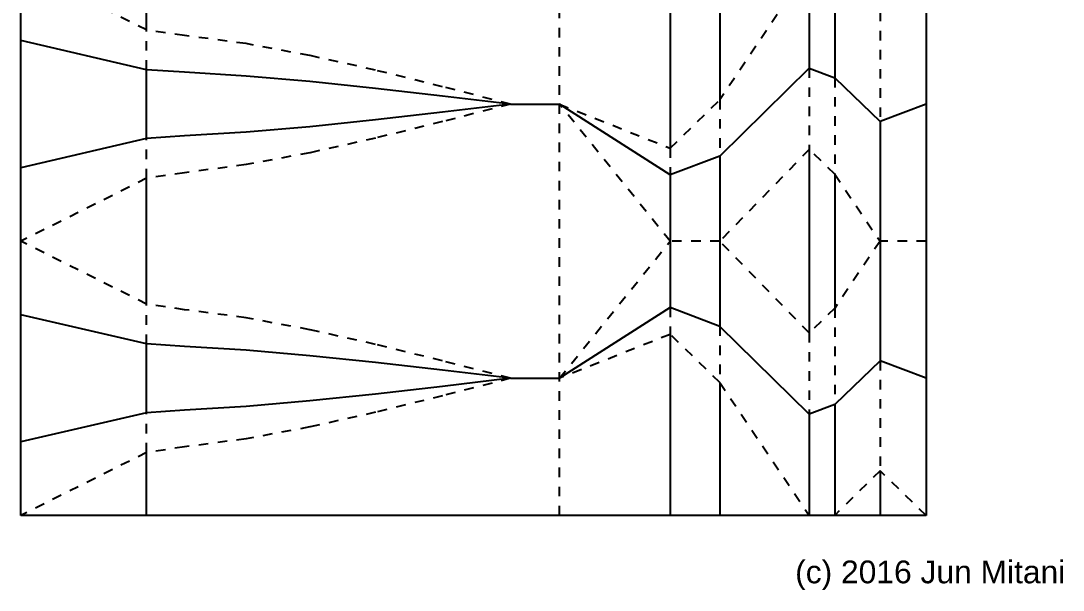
# Model space of a CAD drawing. Extents: x 11 to 192, y -288 to -9.
# Drawn here: x 38.2 to 192.1, y -287.6 to -203.6 of the extents above; entities that cross this region are included whole.
import ezdxf

# ---------------------------------------------------------------- set-up
doc = ezdxf.new("R2010")
doc.units = 0
for name, pattern in [('AI-LINETYPE-106', [2.822222, 1.411111, -1.411111]), ('AI-LINETYPE-107', [2.822222, 1.411111, -1.411111]), ('AI-LINETYPE-108', [2.822222, 1.411111, -1.411111]), ('AI-LINETYPE-109', [2.822222, 1.411111, -1.411111]), ('AI-LINETYPE-110', [2.822222, 1.411111, -1.411111]), ('AI-LINETYPE-112', [2.822222, 1.411111, -1.411111]), ('AI-LINETYPE-113', [2.822222, 1.411111, -1.411111]), ('AI-LINETYPE-114', [2.822222, 1.411111, -1.411111]), ('AI-LINETYPE-115', [2.822222, 1.411111, -1.411111]), ('AI-LINETYPE-116', [2.822222, 1.411111, -1.411111]), ('AI-LINETYPE-117', [2.822222, 1.411111, -1.411111]), ('AI-LINETYPE-118', [2.822222, 1.411111, -1.411111]), ('AI-LINETYPE-119', [2.822222, 1.411111, -1.411111]), ('AI-LINETYPE-120', [2.822222, 1.411111, -1.411111]), ('AI-LINETYPE-121', [2.822222, 1.411111, -1.411111]), ('AI-LINETYPE-122', [2.822222, 1.411111, -1.411111]), ('AI-LINETYPE-123', [2.822222, 1.411111, -1.411111]), ('AI-LINETYPE-124', [2.822222, 1.411111, -1.411111]), ('AI-LINETYPE-125', [2.822222, 1.411111, -1.411111]), ('AI-LINETYPE-126', [2.822222, 1.411111, -1.411111]), ('AI-LINETYPE-127', [2.822222, 1.411111, -1.411111]), ('AI-LINETYPE-128', [2.822222, 1.411111, -1.411111]), ('AI-LINETYPE-129', [2.822222, 1.411111, -1.411111]), ('AI-LINETYPE-136', [2.822222, 1.411111, -1.411111]), ('AI-LINETYPE-137', [2.822222, 1.411111, -1.411111]), ('AI-LINETYPE-138', [2.822222, 1.411111, -1.411111]), ('AI-LINETYPE-139', [2.822222, 1.411111, -1.411111]), ('AI-LINETYPE-140', [2.822222, 1.411111, -1.411111]), ('AI-LINETYPE-141', [2.822222, 1.411111, -1.411111]), ('AI-LINETYPE-142', [2.822222, 1.411111, -1.411111]), ('AI-LINETYPE-143', [2.822222, 1.411111, -1.411111]), ('AI-LINETYPE-144', [2.822222, 1.411111, -1.411111]), ('AI-LINETYPE-145', [2.822222, 1.411111, -1.411111]), ('AI-LINETYPE-146', [2.822222, 1.411111, -1.411111]), ('AI-LINETYPE-147', [2.822222, 1.411111, -1.411111]), ('AI-LINETYPE-148', [2.822222, 1.411111, -1.411111]), ('AI-LINETYPE-149', [2.822222, 1.411111, -1.411111]), ('AI-LINETYPE-150', [2.822222, 1.411111, -1.411111]), ('AI-LINETYPE-151', [2.822222, 1.411111, -1.411111]), ('AI-LINETYPE-152', [2.822222, 1.411111, -1.411111]), ('AI-LINETYPE-153', [2.822222, 1.411111, -1.411111]), ('AI-LINETYPE-154', [2.822222, 1.411111, -1.411111]), ('AI-LINETYPE-155', [2.822222, 1.411111, -1.411111]), ('AI-LINETYPE-156', [2.822222, 1.411111, -1.411111]), ('AI-LINETYPE-157', [2.822222, 1.411111, -1.411111]), ('AI-LINETYPE-158', [2.822222, 1.411111, -1.411111]), ('AI-LINETYPE-159', [2.822222, 1.411111, -1.411111]), ('AI-LINETYPE-160', [2.822222, 1.411111, -1.411111]), ('AI-LINETYPE-161', [2.822222, 1.411111, -1.411111]), ('AI-LINETYPE-162', [2.822222, 1.411111, -1.411111]), ('AI-LINETYPE-163', [2.822222, 1.411111, -1.411111]), ('AI-LINETYPE-164', [2.822222, 1.411111, -1.411111]), ('AI-LINETYPE-165', [2.822222, 1.411111, -1.411111]), ('AI-LINETYPE-166', [2.822222, 1.411111, -1.411111]), ('AI-LINETYPE-167', [2.822222, 1.411111, -1.411111]), ('AI-LINETYPE-168', [2.822222, 1.411111, -1.411111]), ('AI-LINETYPE-169', [2.822222, 1.411111, -1.411111]), ('AI-LINETYPE-170', [2.822222, 1.411111, -1.411111]), ('AI-LINETYPE-171', [2.822222, 1.411111, -1.411111]), ('AI-LINETYPE-172', [2.822222, 1.411111, -1.411111]), ('AI-LINETYPE-189', [2.822222, 1.411111, -1.411111])]:
    doc.linetypes.add(name, pattern=pattern)
for name, color, linetype in [('CUTLINE', 7, 'CONTINUOUS'), ('MOUNTAINLINE', 7, 'CONTINUOUS'), ('TEXT', 7, 'CONTINUOUS'), ('VALLEYLINE', 7, 'CONTINUOUS')]:
    doc.layers.add(name, color=color, linetype=linetype)

# ---------------------------------------------------------------- blocks, each defined once
blk = doc.blocks.new('BLOCK_5')
at = {"layer": 'CUTLINE', "color": 7}
blk.add_lwpolyline([(171.85, -155.16), (171.85, -276.58)], dxfattribs=at)
blk = doc.blocks.new('BLOCK_6')
at = {"layer": 'CUTLINE', "color": 7}
blk.add_lwpolyline([(38.16, -276.58), (38.16, -155.16)], dxfattribs=at)
blk = doc.blocks.new('BLOCK_7')
at = {"layer": 'CUTLINE', "color": 7}
blk.add_lwpolyline([(171.85, -276.58), (38.16, -276.58)], dxfattribs=at)
blk = doc.blocks.new('BLOCK_113')
at = {"layer": 'VALLEYLINE', "color": 7, "linetype": 'AI-LINETYPE-106'}
blk.add_lwpolyline([(117.69, -215.87), (134.05, -222.36)], dxfattribs=at)
blk = doc.blocks.new('BLOCK_114')
at = {"layer": 'VALLEYLINE', "color": 7, "linetype": 'AI-LINETYPE-107'}
blk.add_lwpolyline([(134.05, -222.36), (134.05, -226.32)], dxfattribs=at)
blk = doc.blocks.new('BLOCK_115')
at = {"layer": 'VALLEYLINE', "color": 7, "linetype": 'AI-LINETYPE-108'}
blk.add_lwpolyline([(134.05, -222.36), (141.38, -215.25)], dxfattribs=at)
blk = doc.blocks.new('BLOCK_116')
at = {"layer": 'VALLEYLINE', "color": 7, "linetype": 'AI-LINETYPE-109'}
blk.add_lwpolyline([(141.38, -215.25), (141.38, -223.54)], dxfattribs=at)
blk = doc.blocks.new('BLOCK_117')
at = {"layer": 'VALLEYLINE', "color": 7, "linetype": 'AI-LINETYPE-110'}
blk.add_lwpolyline([(154.59, -195.63), (141.38, -215.25)], dxfattribs=at)
blk = doc.blocks.new('BLOCK_119')
at = {"layer": 'VALLEYLINE', "color": 7, "linetype": 'AI-LINETYPE-112'}
blk.add_lwpolyline([(134.05, -236.11), (117.69, -215.87)], dxfattribs=at)
blk = doc.blocks.new('BLOCK_120')
at = {"layer": 'VALLEYLINE', "color": 7, "linetype": 'AI-LINETYPE-113'}
blk.add_lwpolyline([(141.38, -236.11), (134.05, -236.11)], dxfattribs=at)
blk = doc.blocks.new('BLOCK_121')
at = {"layer": 'VALLEYLINE', "color": 7, "linetype": 'AI-LINETYPE-114'}
blk.add_lwpolyline([(154.59, -222.56), (141.38, -236.11)], dxfattribs=at)
blk = doc.blocks.new('BLOCK_122')
at = {"layer": 'VALLEYLINE', "color": 7, "linetype": 'AI-LINETYPE-115'}
blk.add_lwpolyline([(154.59, -210.57), (154.59, -222.56)], dxfattribs=at)
blk = doc.blocks.new('BLOCK_123')
at = {"layer": 'VALLEYLINE', "color": 7, "linetype": 'AI-LINETYPE-116'}
blk.add_lwpolyline([(158.35, -212), (158.35, -226.22)], dxfattribs=at)
blk = doc.blocks.new('BLOCK_124')
at = {"layer": 'VALLEYLINE', "color": 7, "linetype": 'AI-LINETYPE-117'}
blk.add_lwpolyline([(158.35, -226.22), (154.59, -222.56)], dxfattribs=at)
blk = doc.blocks.new('BLOCK_125')
at = {"layer": 'VALLEYLINE', "color": 7, "linetype": 'AI-LINETYPE-118'}
blk.add_lwpolyline([(154.59, -249.65), (141.38, -236.11)], dxfattribs=at)
blk = doc.blocks.new('BLOCK_126')
at = {"layer": 'VALLEYLINE', "color": 7, "linetype": 'AI-LINETYPE-119'}
blk.add_lwpolyline([(158.35, -246), (154.59, -249.65)], dxfattribs=at)
blk = doc.blocks.new('BLOCK_127')
at = {"layer": 'VALLEYLINE', "color": 7, "linetype": 'AI-LINETYPE-120'}
blk.add_lwpolyline([(165.04, -236.11), (158.35, -246)], dxfattribs=at)
blk = doc.blocks.new('BLOCK_128')
at = {"layer": 'VALLEYLINE', "color": 7, "linetype": 'AI-LINETYPE-121'}
blk.add_lwpolyline([(158.35, -226.22), (165.04, -236.11)], dxfattribs=at)
blk = doc.blocks.new('BLOCK_129')
at = {"layer": 'VALLEYLINE', "color": 7, "linetype": 'AI-LINETYPE-122'}
blk.add_lwpolyline([(117.69, -256.34), (134.05, -236.11)], dxfattribs=at)
blk = doc.blocks.new('BLOCK_130')
at = {"layer": 'VALLEYLINE', "color": 7, "linetype": 'AI-LINETYPE-123'}
blk.add_lwpolyline([(154.59, -249.65), (154.59, -261.64)], dxfattribs=at)
blk = doc.blocks.new('BLOCK_131')
at = {"layer": 'VALLEYLINE', "color": 7, "linetype": 'AI-LINETYPE-124'}
blk.add_lwpolyline([(158.35, -246), (158.35, -260.21)], dxfattribs=at)
blk = doc.blocks.new('BLOCK_132')
at = {"layer": 'VALLEYLINE', "color": 7, "linetype": 'AI-LINETYPE-125'}
blk.add_lwpolyline([(134.05, -249.85), (117.69, -256.34)], dxfattribs=at)
blk = doc.blocks.new('BLOCK_133')
at = {"layer": 'VALLEYLINE', "color": 7, "linetype": 'AI-LINETYPE-126'}
blk.add_lwpolyline([(134.05, -245.89), (134.05, -249.85)], dxfattribs=at)
blk = doc.blocks.new('BLOCK_134')
at = {"layer": 'VALLEYLINE', "color": 7, "linetype": 'AI-LINETYPE-127'}
blk.add_lwpolyline([(141.38, -248.67), (141.38, -256.96)], dxfattribs=at)
blk = doc.blocks.new('BLOCK_135')
at = {"layer": 'VALLEYLINE', "color": 7, "linetype": 'AI-LINETYPE-128'}
blk.add_lwpolyline([(141.38, -256.96), (134.05, -249.85)], dxfattribs=at)
blk = doc.blocks.new('BLOCK_136')
at = {"layer": 'VALLEYLINE', "color": 7, "linetype": 'AI-LINETYPE-129'}
blk.add_lwpolyline([(141.38, -256.96), (154.59, -276.58)], dxfattribs=at)
blk = doc.blocks.new('BLOCK_143')
at = {"layer": 'VALLEYLINE', "color": 7, "linetype": 'AI-LINETYPE-136'}
blk.add_lwpolyline([(165.04, -202.23), (165.04, -218.45)], dxfattribs=at)
blk = doc.blocks.new('BLOCK_144')
at = {"layer": 'VALLEYLINE', "color": 7, "linetype": 'AI-LINETYPE-137'}
blk.add_lwpolyline([(171.85, -236.11), (165.04, -236.11)], dxfattribs=at)
blk = doc.blocks.new('BLOCK_145')
at = {"layer": 'VALLEYLINE', "color": 7, "linetype": 'AI-LINETYPE-138'}
blk.add_lwpolyline([(165.04, -269.98), (158.35, -276.58)], dxfattribs=at)
blk = doc.blocks.new('BLOCK_146')
at = {"layer": 'VALLEYLINE', "color": 7, "linetype": 'AI-LINETYPE-139'}
blk.add_lwpolyline([(165.04, -253.76), (165.04, -269.98)], dxfattribs=at)
blk = doc.blocks.new('BLOCK_147')
at = {"layer": 'VALLEYLINE', "color": 7, "linetype": 'AI-LINETYPE-140'}
blk.add_lwpolyline([(171.85, -276.58), (165.04, -269.98)], dxfattribs=at)
blk = doc.blocks.new('BLOCK_148')
at = {"layer": 'VALLEYLINE', "color": 7, "linetype": 'AI-LINETYPE-141'}
blk.add_lwpolyline([(56.73, -267.29), (38.16, -276.58)], dxfattribs=at)
blk = doc.blocks.new('BLOCK_149')
at = {"layer": 'VALLEYLINE', "color": 7, "linetype": 'AI-LINETYPE-142'}
blk.add_lwpolyline([(56.73, -267.29), (56.73, -261.43)], dxfattribs=at)
blk = doc.blocks.new('BLOCK_150')
at = {"layer": 'VALLEYLINE', "color": 7, "linetype": 'AI-LINETYPE-143'}
blk.add_lwpolyline([(56.73, -245.39), (38.16, -236.11)], dxfattribs=at)
blk = doc.blocks.new('BLOCK_151')
at = {"layer": 'VALLEYLINE', "color": 7, "linetype": 'AI-LINETYPE-144'}
blk.add_lwpolyline([(56.73, -226.82), (38.16, -236.11)], dxfattribs=at)
blk = doc.blocks.new('BLOCK_152')
at = {"layer": 'VALLEYLINE', "color": 7, "linetype": 'AI-LINETYPE-145'}
blk.add_lwpolyline([(56.73, -251.26), (56.73, -245.39)], dxfattribs=at)
blk = doc.blocks.new('BLOCK_153')
at = {"layer": 'VALLEYLINE', "color": 7, "linetype": 'AI-LINETYPE-146'}
blk.add_lwpolyline([(56.73, -226.82), (56.73, -220.95)], dxfattribs=at)
blk = doc.blocks.new('BLOCK_154')
at = {"layer": 'VALLEYLINE', "color": 7, "linetype": 'AI-LINETYPE-147'}
blk.add_lwpolyline([(56.73, -204.92), (38.16, -195.63)], dxfattribs=at)
blk = doc.blocks.new('BLOCK_155')
at = {"layer": 'VALLEYLINE', "color": 7, "linetype": 'AI-LINETYPE-148'}
blk.add_lwpolyline([(56.73, -210.79), (56.73, -204.92)], dxfattribs=at)
blk = doc.blocks.new('BLOCK_156')
at = {"layer": 'VALLEYLINE', "color": 7, "linetype": 'AI-LINETYPE-149'}
blk.add_lwpolyline([(110.48, -256.34), (100.43, -258.92)], dxfattribs=at)
blk = doc.blocks.new('BLOCK_157')
at = {"layer": 'VALLEYLINE', "color": 7, "linetype": 'AI-LINETYPE-150'}
blk.add_lwpolyline([(100.43, -258.92), (90.52, -261.36)], dxfattribs=at)
blk = doc.blocks.new('BLOCK_158')
at = {"layer": 'VALLEYLINE', "color": 7, "linetype": 'AI-LINETYPE-151'}
blk.add_lwpolyline([(90.52, -261.36), (80.82, -263.52)], dxfattribs=at)
blk = doc.blocks.new('BLOCK_159')
at = {"layer": 'VALLEYLINE', "color": 7, "linetype": 'AI-LINETYPE-152'}
blk.add_lwpolyline([(80.82, -263.52), (71.42, -265.27)], dxfattribs=at)
blk = doc.blocks.new('BLOCK_160')
at = {"layer": 'VALLEYLINE', "color": 7, "linetype": 'AI-LINETYPE-153'}
blk.add_lwpolyline([(71.42, -265.27), (62.3, -266.47)], dxfattribs=at)
blk = doc.blocks.new('BLOCK_161')
at = {"layer": 'VALLEYLINE', "color": 7, "linetype": 'AI-LINETYPE-154'}
blk.add_lwpolyline([(62.3, -266.47), (56.73, -267.29)], dxfattribs=at)
blk = doc.blocks.new('BLOCK_162')
at = {"layer": 'VALLEYLINE', "color": 7, "linetype": 'AI-LINETYPE-155'}
blk.add_lwpolyline([(110.48, -256.34), (100.43, -253.77)], dxfattribs=at)
blk = doc.blocks.new('BLOCK_163')
at = {"layer": 'VALLEYLINE', "color": 7, "linetype": 'AI-LINETYPE-156'}
blk.add_lwpolyline([(100.43, -253.77), (90.52, -251.33)], dxfattribs=at)
blk = doc.blocks.new('BLOCK_164')
at = {"layer": 'VALLEYLINE', "color": 7, "linetype": 'AI-LINETYPE-157'}
blk.add_lwpolyline([(90.52, -251.33), (80.82, -249.17)], dxfattribs=at)
blk = doc.blocks.new('BLOCK_165')
at = {"layer": 'VALLEYLINE', "color": 7, "linetype": 'AI-LINETYPE-158'}
blk.add_lwpolyline([(80.82, -249.17), (71.42, -247.41)], dxfattribs=at)
blk = doc.blocks.new('BLOCK_166')
at = {"layer": 'VALLEYLINE', "color": 7, "linetype": 'AI-LINETYPE-159'}
blk.add_lwpolyline([(71.42, -247.41), (62.3, -246.21)], dxfattribs=at)
blk = doc.blocks.new('BLOCK_167')
at = {"layer": 'VALLEYLINE', "color": 7, "linetype": 'AI-LINETYPE-160'}
blk.add_lwpolyline([(62.3, -246.21), (56.73, -245.39)], dxfattribs=at)
blk = doc.blocks.new('BLOCK_168')
at = {"layer": 'VALLEYLINE', "color": 7, "linetype": 'AI-LINETYPE-161'}
blk.add_lwpolyline([(110.48, -215.87), (100.43, -218.45)], dxfattribs=at)
blk = doc.blocks.new('BLOCK_169')
at = {"layer": 'VALLEYLINE', "color": 7, "linetype": 'AI-LINETYPE-162'}
blk.add_lwpolyline([(100.43, -218.45), (90.52, -220.88)], dxfattribs=at)
blk = doc.blocks.new('BLOCK_170')
at = {"layer": 'VALLEYLINE', "color": 7, "linetype": 'AI-LINETYPE-163'}
blk.add_lwpolyline([(90.52, -220.88), (80.82, -223.05)], dxfattribs=at)
blk = doc.blocks.new('BLOCK_171')
at = {"layer": 'VALLEYLINE', "color": 7, "linetype": 'AI-LINETYPE-164'}
blk.add_lwpolyline([(80.82, -223.05), (71.42, -224.8)], dxfattribs=at)
blk = doc.blocks.new('BLOCK_172')
at = {"layer": 'VALLEYLINE', "color": 7, "linetype": 'AI-LINETYPE-165'}
blk.add_lwpolyline([(71.42, -224.8), (62.3, -226)], dxfattribs=at)
blk = doc.blocks.new('BLOCK_173')
at = {"layer": 'VALLEYLINE', "color": 7, "linetype": 'AI-LINETYPE-166'}
blk.add_lwpolyline([(62.3, -226), (56.73, -226.82)], dxfattribs=at)
blk = doc.blocks.new('BLOCK_174')
at = {"layer": 'VALLEYLINE', "color": 7, "linetype": 'AI-LINETYPE-167'}
blk.add_lwpolyline([(110.48, -215.87), (100.43, -213.29)], dxfattribs=at)
blk = doc.blocks.new('BLOCK_175')
at = {"layer": 'VALLEYLINE', "color": 7, "linetype": 'AI-LINETYPE-168'}
blk.add_lwpolyline([(100.43, -213.29), (90.52, -210.85)], dxfattribs=at)
blk = doc.blocks.new('BLOCK_176')
at = {"layer": 'VALLEYLINE', "color": 7, "linetype": 'AI-LINETYPE-169'}
blk.add_lwpolyline([(90.52, -210.85), (80.82, -208.69)], dxfattribs=at)
blk = doc.blocks.new('BLOCK_177')
at = {"layer": 'VALLEYLINE', "color": 7, "linetype": 'AI-LINETYPE-170'}
blk.add_lwpolyline([(80.82, -208.69), (71.42, -206.94)], dxfattribs=at)
blk = doc.blocks.new('BLOCK_178')
at = {"layer": 'VALLEYLINE', "color": 7, "linetype": 'AI-LINETYPE-171'}
blk.add_lwpolyline([(71.42, -206.94), (62.3, -205.74)], dxfattribs=at)
blk = doc.blocks.new('BLOCK_179')
at = {"layer": 'VALLEYLINE', "color": 7, "linetype": 'AI-LINETYPE-172'}
blk.add_lwpolyline([(62.3, -205.74), (56.73, -204.92)], dxfattribs=at)
blk = doc.blocks.new('BLOCK_196')
at = {"layer": 'VALLEYLINE', "color": 7, "linetype": 'AI-LINETYPE-189'}
blk.add_lwpolyline([(117.7, -276.58), (117.7, -155.16)], dxfattribs=at)
blk = doc.blocks.new('BLOCK_303')
at = {"layer": 'MOUNTAINLINE', "color": 7}
blk.add_lwpolyline([(134.05, -226.32), (117.69, -215.87)], dxfattribs=at)
blk = doc.blocks.new('BLOCK_304')
at = {"layer": 'MOUNTAINLINE', "color": 7}
blk.add_lwpolyline([(141.38, -223.54), (134.05, -226.32)], dxfattribs=at)
blk = doc.blocks.new('BLOCK_305')
at = {"layer": 'MOUNTAINLINE', "color": 7}
blk.add_lwpolyline([(134.05, -168.9), (134.05, -222.36)], dxfattribs=at)
blk = doc.blocks.new('BLOCK_306')
at = {"layer": 'MOUNTAINLINE', "color": 7}
blk.add_lwpolyline([(141.38, -176.01), (141.38, -215.25)], dxfattribs=at)
blk = doc.blocks.new('BLOCK_307')
at = {"layer": 'MOUNTAINLINE', "color": 7}
blk.add_lwpolyline([(154.59, -210.57), (141.38, -223.54)], dxfattribs=at)
blk = doc.blocks.new('BLOCK_308')
at = {"layer": 'MOUNTAINLINE', "color": 7}
blk.add_lwpolyline([(154.59, -195.63), (154.59, -210.57)], dxfattribs=at)
blk = doc.blocks.new('BLOCK_310')
at = {"layer": 'MOUNTAINLINE', "color": 7}
blk.add_lwpolyline([(134.05, -226.32), (134.05, -236.11)], dxfattribs=at)
blk = doc.blocks.new('BLOCK_311')
at = {"layer": 'MOUNTAINLINE', "color": 7}
blk.add_lwpolyline([(141.38, -223.54), (141.38, -236.11)], dxfattribs=at)
blk = doc.blocks.new('BLOCK_312')
at = {"layer": 'MOUNTAINLINE', "color": 7}
blk.add_lwpolyline([(154.59, -210.57), (158.35, -212)], dxfattribs=at)
blk = doc.blocks.new('BLOCK_313')
at = {"layer": 'MOUNTAINLINE', "color": 7}
blk.add_lwpolyline([(154.59, -222.56), (154.59, -249.65)], dxfattribs=at)
blk = doc.blocks.new('BLOCK_314')
at = {"layer": 'MOUNTAINLINE', "color": 7}
blk.add_lwpolyline([(158.35, -226.22), (158.35, -246)], dxfattribs=at)
blk = doc.blocks.new('BLOCK_315')
at = {"layer": 'MOUNTAINLINE', "color": 7}
blk.add_lwpolyline([(134.05, -245.89), (117.69, -256.34)], dxfattribs=at)
blk = doc.blocks.new('BLOCK_316')
at = {"layer": 'MOUNTAINLINE', "color": 7}
blk.add_lwpolyline([(134.05, -236.11), (134.05, -245.89)], dxfattribs=at)
blk = doc.blocks.new('BLOCK_317')
at = {"layer": 'MOUNTAINLINE', "color": 7}
blk.add_lwpolyline([(141.38, -236.11), (141.38, -248.67)], dxfattribs=at)
blk = doc.blocks.new('BLOCK_318')
at = {"layer": 'MOUNTAINLINE', "color": 7}
blk.add_lwpolyline([(141.38, -248.67), (134.05, -245.89)], dxfattribs=at)
blk = doc.blocks.new('BLOCK_319')
at = {"layer": 'MOUNTAINLINE', "color": 7}
blk.add_lwpolyline([(154.59, -261.64), (141.38, -248.67)], dxfattribs=at)
blk = doc.blocks.new('BLOCK_320')
at = {"layer": 'MOUNTAINLINE', "color": 7}
blk.add_lwpolyline([(158.35, -260.21), (154.59, -261.64)], dxfattribs=at)
blk = doc.blocks.new('BLOCK_321')
at = {"layer": 'MOUNTAINLINE', "color": 7}
blk.add_lwpolyline([(158.35, -212), (165.04, -218.45)], dxfattribs=at)
blk = doc.blocks.new('BLOCK_322')
at = {"layer": 'MOUNTAINLINE', "color": 7}
blk.add_lwpolyline([(165.04, -218.45), (165.04, -236.11)], dxfattribs=at)
blk = doc.blocks.new('BLOCK_323')
at = {"layer": 'MOUNTAINLINE', "color": 7}
blk.add_lwpolyline([(165.04, -253.76), (158.35, -260.21)], dxfattribs=at)
blk = doc.blocks.new('BLOCK_324')
at = {"layer": 'MOUNTAINLINE', "color": 7}
blk.add_lwpolyline([(165.04, -236.11), (165.04, -253.76)], dxfattribs=at)
blk = doc.blocks.new('BLOCK_325')
at = {"layer": 'MOUNTAINLINE', "color": 7}
blk.add_lwpolyline([(134.05, -249.85), (134.05, -276.58)], dxfattribs=at)
blk = doc.blocks.new('BLOCK_326')
at = {"layer": 'MOUNTAINLINE', "color": 7}
blk.add_lwpolyline([(141.38, -256.96), (141.38, -276.58)], dxfattribs=at)
blk = doc.blocks.new('BLOCK_327')
at = {"layer": 'MOUNTAINLINE', "color": 7}
blk.add_lwpolyline([(154.59, -261.64), (154.59, -276.58)], dxfattribs=at)
blk = doc.blocks.new('BLOCK_331')
at = {"layer": 'MOUNTAINLINE', "color": 7}
blk.add_lwpolyline([(158.35, -195.63), (158.35, -212)], dxfattribs=at)
blk = doc.blocks.new('BLOCK_332')
at = {"layer": 'MOUNTAINLINE', "color": 7}
blk.add_lwpolyline([(171.85, -215.87), (165.04, -218.45)], dxfattribs=at)
blk = doc.blocks.new('BLOCK_333')
at = {"layer": 'MOUNTAINLINE', "color": 7}
blk.add_lwpolyline([(171.85, -256.34), (165.04, -253.76)], dxfattribs=at)
blk = doc.blocks.new('BLOCK_334')
at = {"layer": 'MOUNTAINLINE', "color": 7}
blk.add_lwpolyline([(158.35, -260.21), (158.35, -276.58)], dxfattribs=at)
blk = doc.blocks.new('BLOCK_335')
at = {"layer": 'MOUNTAINLINE', "color": 7}
blk.add_lwpolyline([(165.04, -269.98), (165.04, -276.58)], dxfattribs=at)
blk = doc.blocks.new('BLOCK_336')
at = {"layer": 'MOUNTAINLINE', "color": 7}
blk.add_lwpolyline([(110.48, -256.34), (100.43, -257.54)], dxfattribs=at)
blk = doc.blocks.new('BLOCK_337')
at = {"layer": 'MOUNTAINLINE', "color": 7}
blk.add_lwpolyline([(100.43, -257.54), (90.52, -258.67)], dxfattribs=at)
blk = doc.blocks.new('BLOCK_338')
at = {"layer": 'MOUNTAINLINE', "color": 7}
blk.add_lwpolyline([(90.52, -258.67), (80.82, -259.68)], dxfattribs=at)
blk = doc.blocks.new('BLOCK_339')
at = {"layer": 'MOUNTAINLINE', "color": 7}
blk.add_lwpolyline([(80.82, -259.68), (71.42, -260.49)], dxfattribs=at)
blk = doc.blocks.new('BLOCK_340')
at = {"layer": 'MOUNTAINLINE', "color": 7}
blk.add_lwpolyline([(71.42, -260.49), (62.3, -261.05)], dxfattribs=at)
blk = doc.blocks.new('BLOCK_341')
at = {"layer": 'MOUNTAINLINE', "color": 7}
blk.add_lwpolyline([(62.3, -261.05), (56.73, -261.43)], dxfattribs=at)
blk = doc.blocks.new('BLOCK_342')
at = {"layer": 'MOUNTAINLINE', "color": 7}
blk.add_lwpolyline([(110.48, -256.34), (100.43, -255.15)], dxfattribs=at)
blk = doc.blocks.new('BLOCK_343')
at = {"layer": 'MOUNTAINLINE', "color": 7}
blk.add_lwpolyline([(100.43, -255.15), (90.52, -254.02)], dxfattribs=at)
blk = doc.blocks.new('BLOCK_344')
at = {"layer": 'MOUNTAINLINE', "color": 7}
blk.add_lwpolyline([(90.52, -254.02), (80.82, -253.01)], dxfattribs=at)
blk = doc.blocks.new('BLOCK_345')
at = {"layer": 'MOUNTAINLINE', "color": 7}
blk.add_lwpolyline([(80.82, -253.01), (71.42, -252.2)], dxfattribs=at)
blk = doc.blocks.new('BLOCK_346')
at = {"layer": 'MOUNTAINLINE', "color": 7}
blk.add_lwpolyline([(71.42, -252.2), (62.3, -251.64)], dxfattribs=at)
blk = doc.blocks.new('BLOCK_347')
at = {"layer": 'MOUNTAINLINE', "color": 7}
blk.add_lwpolyline([(62.3, -251.64), (56.73, -251.26)], dxfattribs=at)
blk = doc.blocks.new('BLOCK_348')
at = {"layer": 'MOUNTAINLINE', "color": 7}
blk.add_lwpolyline([(110.48, -215.87), (100.43, -217.06)], dxfattribs=at)
blk = doc.blocks.new('BLOCK_349')
at = {"layer": 'MOUNTAINLINE', "color": 7}
blk.add_lwpolyline([(100.43, -217.06), (90.52, -218.2)], dxfattribs=at)
blk = doc.blocks.new('BLOCK_350')
at = {"layer": 'MOUNTAINLINE', "color": 7}
blk.add_lwpolyline([(90.52, -218.2), (80.82, -219.2)], dxfattribs=at)
blk = doc.blocks.new('BLOCK_351')
at = {"layer": 'MOUNTAINLINE', "color": 7}
blk.add_lwpolyline([(80.82, -219.2), (71.42, -220.01)], dxfattribs=at)
blk = doc.blocks.new('BLOCK_352')
at = {"layer": 'MOUNTAINLINE', "color": 7}
blk.add_lwpolyline([(71.42, -220.01), (62.3, -220.57)], dxfattribs=at)
blk = doc.blocks.new('BLOCK_353')
at = {"layer": 'MOUNTAINLINE', "color": 7}
blk.add_lwpolyline([(62.3, -220.57), (56.73, -220.95)], dxfattribs=at)
blk = doc.blocks.new('BLOCK_354')
at = {"layer": 'MOUNTAINLINE', "color": 7}
blk.add_lwpolyline([(110.48, -215.87), (100.43, -214.67)], dxfattribs=at)
blk = doc.blocks.new('BLOCK_355')
at = {"layer": 'MOUNTAINLINE', "color": 7}
blk.add_lwpolyline([(100.43, -214.67), (90.52, -213.54)], dxfattribs=at)
blk = doc.blocks.new('BLOCK_356')
at = {"layer": 'MOUNTAINLINE', "color": 7}
blk.add_lwpolyline([(90.52, -213.54), (80.82, -212.54)], dxfattribs=at)
blk = doc.blocks.new('BLOCK_357')
at = {"layer": 'MOUNTAINLINE', "color": 7}
blk.add_lwpolyline([(80.82, -212.54), (71.42, -211.72)], dxfattribs=at)
blk = doc.blocks.new('BLOCK_358')
at = {"layer": 'MOUNTAINLINE', "color": 7}
blk.add_lwpolyline([(71.42, -211.72), (62.3, -211.17)], dxfattribs=at)
blk = doc.blocks.new('BLOCK_359')
at = {"layer": 'MOUNTAINLINE', "color": 7}
blk.add_lwpolyline([(62.3, -211.17), (56.73, -210.79)], dxfattribs=at)
blk = doc.blocks.new('BLOCK_372')
at = {"layer": 'MOUNTAINLINE', "color": 7}
blk.add_lwpolyline([(56.73, -261.43), (38.16, -265.74)], dxfattribs=at)
blk = doc.blocks.new('BLOCK_373')
at = {"layer": 'MOUNTAINLINE', "color": 7}
blk.add_lwpolyline([(56.73, -276.58), (56.73, -267.29)], dxfattribs=at)
blk = doc.blocks.new('BLOCK_374')
at = {"layer": 'MOUNTAINLINE', "color": 7}
blk.add_lwpolyline([(56.73, -261.43), (56.73, -256.34)], dxfattribs=at)
blk = doc.blocks.new('BLOCK_375')
at = {"layer": 'MOUNTAINLINE', "color": 7}
blk.add_lwpolyline([(56.73, -220.95), (38.16, -225.26)], dxfattribs=at)
blk = doc.blocks.new('BLOCK_376')
at = {"layer": 'MOUNTAINLINE', "color": 7}
blk.add_lwpolyline([(56.73, -251.26), (38.16, -246.95)], dxfattribs=at)
blk = doc.blocks.new('BLOCK_377')
at = {"layer": 'MOUNTAINLINE', "color": 7}
blk.add_lwpolyline([(56.73, -256.34), (56.73, -251.26)], dxfattribs=at)
blk = doc.blocks.new('BLOCK_378')
at = {"layer": 'MOUNTAINLINE', "color": 7}
blk.add_lwpolyline([(56.73, -245.39), (56.73, -226.82)], dxfattribs=at)
blk = doc.blocks.new('BLOCK_379')
at = {"layer": 'MOUNTAINLINE', "color": 7}
blk.add_lwpolyline([(56.73, -220.95), (56.73, -215.87)], dxfattribs=at)
blk = doc.blocks.new('BLOCK_380')
at = {"layer": 'MOUNTAINLINE', "color": 7}
blk.add_lwpolyline([(56.73, -210.79), (38.16, -206.48)], dxfattribs=at)
blk = doc.blocks.new('BLOCK_381')
at = {"layer": 'MOUNTAINLINE', "color": 7}
blk.add_lwpolyline([(56.73, -215.87), (56.73, -210.79)], dxfattribs=at)
blk = doc.blocks.new('BLOCK_383')
at = {"layer": 'MOUNTAINLINE', "color": 7}
blk.add_lwpolyline([(56.73, -204.92), (56.73, -186.34)], dxfattribs=at)

msp = doc.modelspace()

# ---------------------------------------------------------------- linework, layer by layer
at = {"layer": 'MOUNTAINLINE', "color": 7}
for points in [[(110.48, -215.87), (117.7, -215.87)], [(110.48, -256.34), (117.7, -256.34)]]:
    msp.add_lwpolyline(points, dxfattribs=at)

# ---------------------------------------------------------------- block references
at = {"layer": 'CUTLINE'}
for name in ['BLOCK_6', 'BLOCK_5', 'BLOCK_7']:
    msp.add_blockref(name, (0, 0), dxfattribs=at)
at = {"layer": 'MOUNTAINLINE'}
for name in ['BLOCK_305', 'BLOCK_306', 'BLOCK_383', 'BLOCK_308', 'BLOCK_331', 'BLOCK_380', 'BLOCK_359', 'BLOCK_381', 'BLOCK_307', 'BLOCK_312', 'BLOCK_358', 'BLOCK_357', 'BLOCK_321', 'BLOCK_356', 'BLOCK_355', 'BLOCK_354', 'BLOCK_379', 'BLOCK_348', 'BLOCK_303', 'BLOCK_332', 'BLOCK_350', 'BLOCK_349', 'BLOCK_322', 'BLOCK_352', 'BLOCK_351', 'BLOCK_375', 'BLOCK_353', 'BLOCK_313', 'BLOCK_304', 'BLOCK_311', 'BLOCK_314', 'BLOCK_378', 'BLOCK_310', 'BLOCK_316', 'BLOCK_317', 'BLOCK_324', 'BLOCK_315', 'BLOCK_318', 'BLOCK_376', 'BLOCK_319', 'BLOCK_325', 'BLOCK_347', 'BLOCK_377', 'BLOCK_346', 'BLOCK_345', 'BLOCK_344', 'BLOCK_323', 'BLOCK_333', 'BLOCK_343', 'BLOCK_342', 'BLOCK_374', 'BLOCK_336', 'BLOCK_326', 'BLOCK_337', 'BLOCK_339', 'BLOCK_338', 'BLOCK_372', 'BLOCK_341', 'BLOCK_340', 'BLOCK_320', 'BLOCK_327', 'BLOCK_334', 'BLOCK_373', 'BLOCK_335']:
    msp.add_blockref(name, (0, 0), dxfattribs=at)
at = {"layer": 'VALLEYLINE'}
for name in ['BLOCK_196', 'BLOCK_154', 'BLOCK_117', 'BLOCK_143', 'BLOCK_155', 'BLOCK_179', 'BLOCK_178', 'BLOCK_177', 'BLOCK_176', 'BLOCK_175', 'BLOCK_122', 'BLOCK_123', 'BLOCK_174', 'BLOCK_115', 'BLOCK_116', 'BLOCK_168', 'BLOCK_113', 'BLOCK_119', 'BLOCK_169', 'BLOCK_153', 'BLOCK_170', 'BLOCK_171', 'BLOCK_114', 'BLOCK_121', 'BLOCK_124', 'BLOCK_173', 'BLOCK_172', 'BLOCK_128', 'BLOCK_151', 'BLOCK_150', 'BLOCK_129', 'BLOCK_120', 'BLOCK_125', 'BLOCK_127', 'BLOCK_144', 'BLOCK_152', 'BLOCK_167', 'BLOCK_166', 'BLOCK_133', 'BLOCK_126', 'BLOCK_131', 'BLOCK_165', 'BLOCK_164', 'BLOCK_134', 'BLOCK_132', 'BLOCK_135', 'BLOCK_130', 'BLOCK_163', 'BLOCK_162', 'BLOCK_146', 'BLOCK_156', 'BLOCK_136', 'BLOCK_157', 'BLOCK_149', 'BLOCK_158', 'BLOCK_159', 'BLOCK_160', 'BLOCK_148', 'BLOCK_161', 'BLOCK_145', 'BLOCK_147']:
    msp.add_blockref(name, (0, 0), dxfattribs=at)

# ---------------------------------------------------------------- texts
at = {"layer": 'TEXT', "color": 7, "insert": (152.51, -287.61), "char_height": 3.3584, "attachment_point": 7}
msp.add_mtext('\\fArial|b0|i0|c0|p34;\\W1;(c) 2016 Jun Mitani', dxfattribs=at)

doc.saveas('drawing.dxf')
